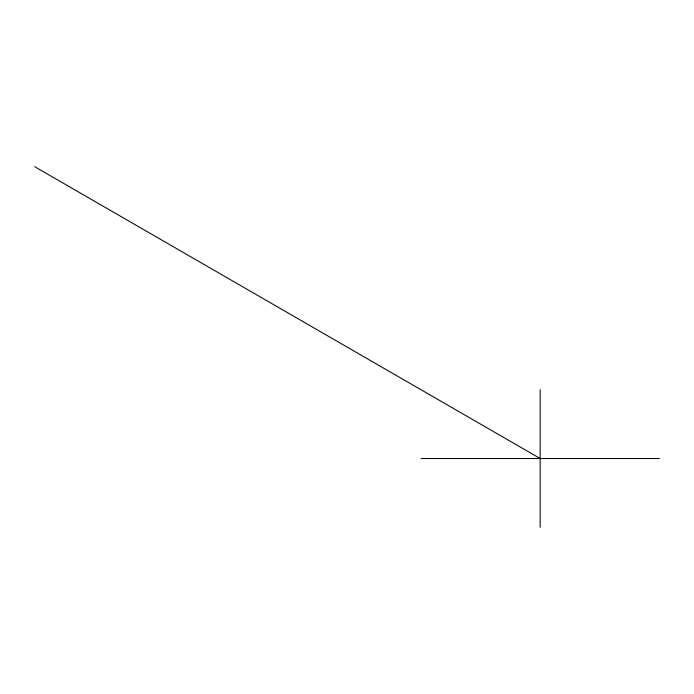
<?xml version="1.0" encoding="UTF-8"?>
<svg xmlns="http://www.w3.org/2000/svg" width="694" height="694" viewBox="0 0 694 694"><rect width="100%" height="100%" fill="white"/><g stroke="black" fill="none" stroke-linecap="round" stroke-linejoin="round"><path stroke-width="1.04" d="M421.024 458.517L659.3 458.517M34.7 166.699L540.158 458.517M540.158 389.733L540.158 527.301"/></g></svg>
